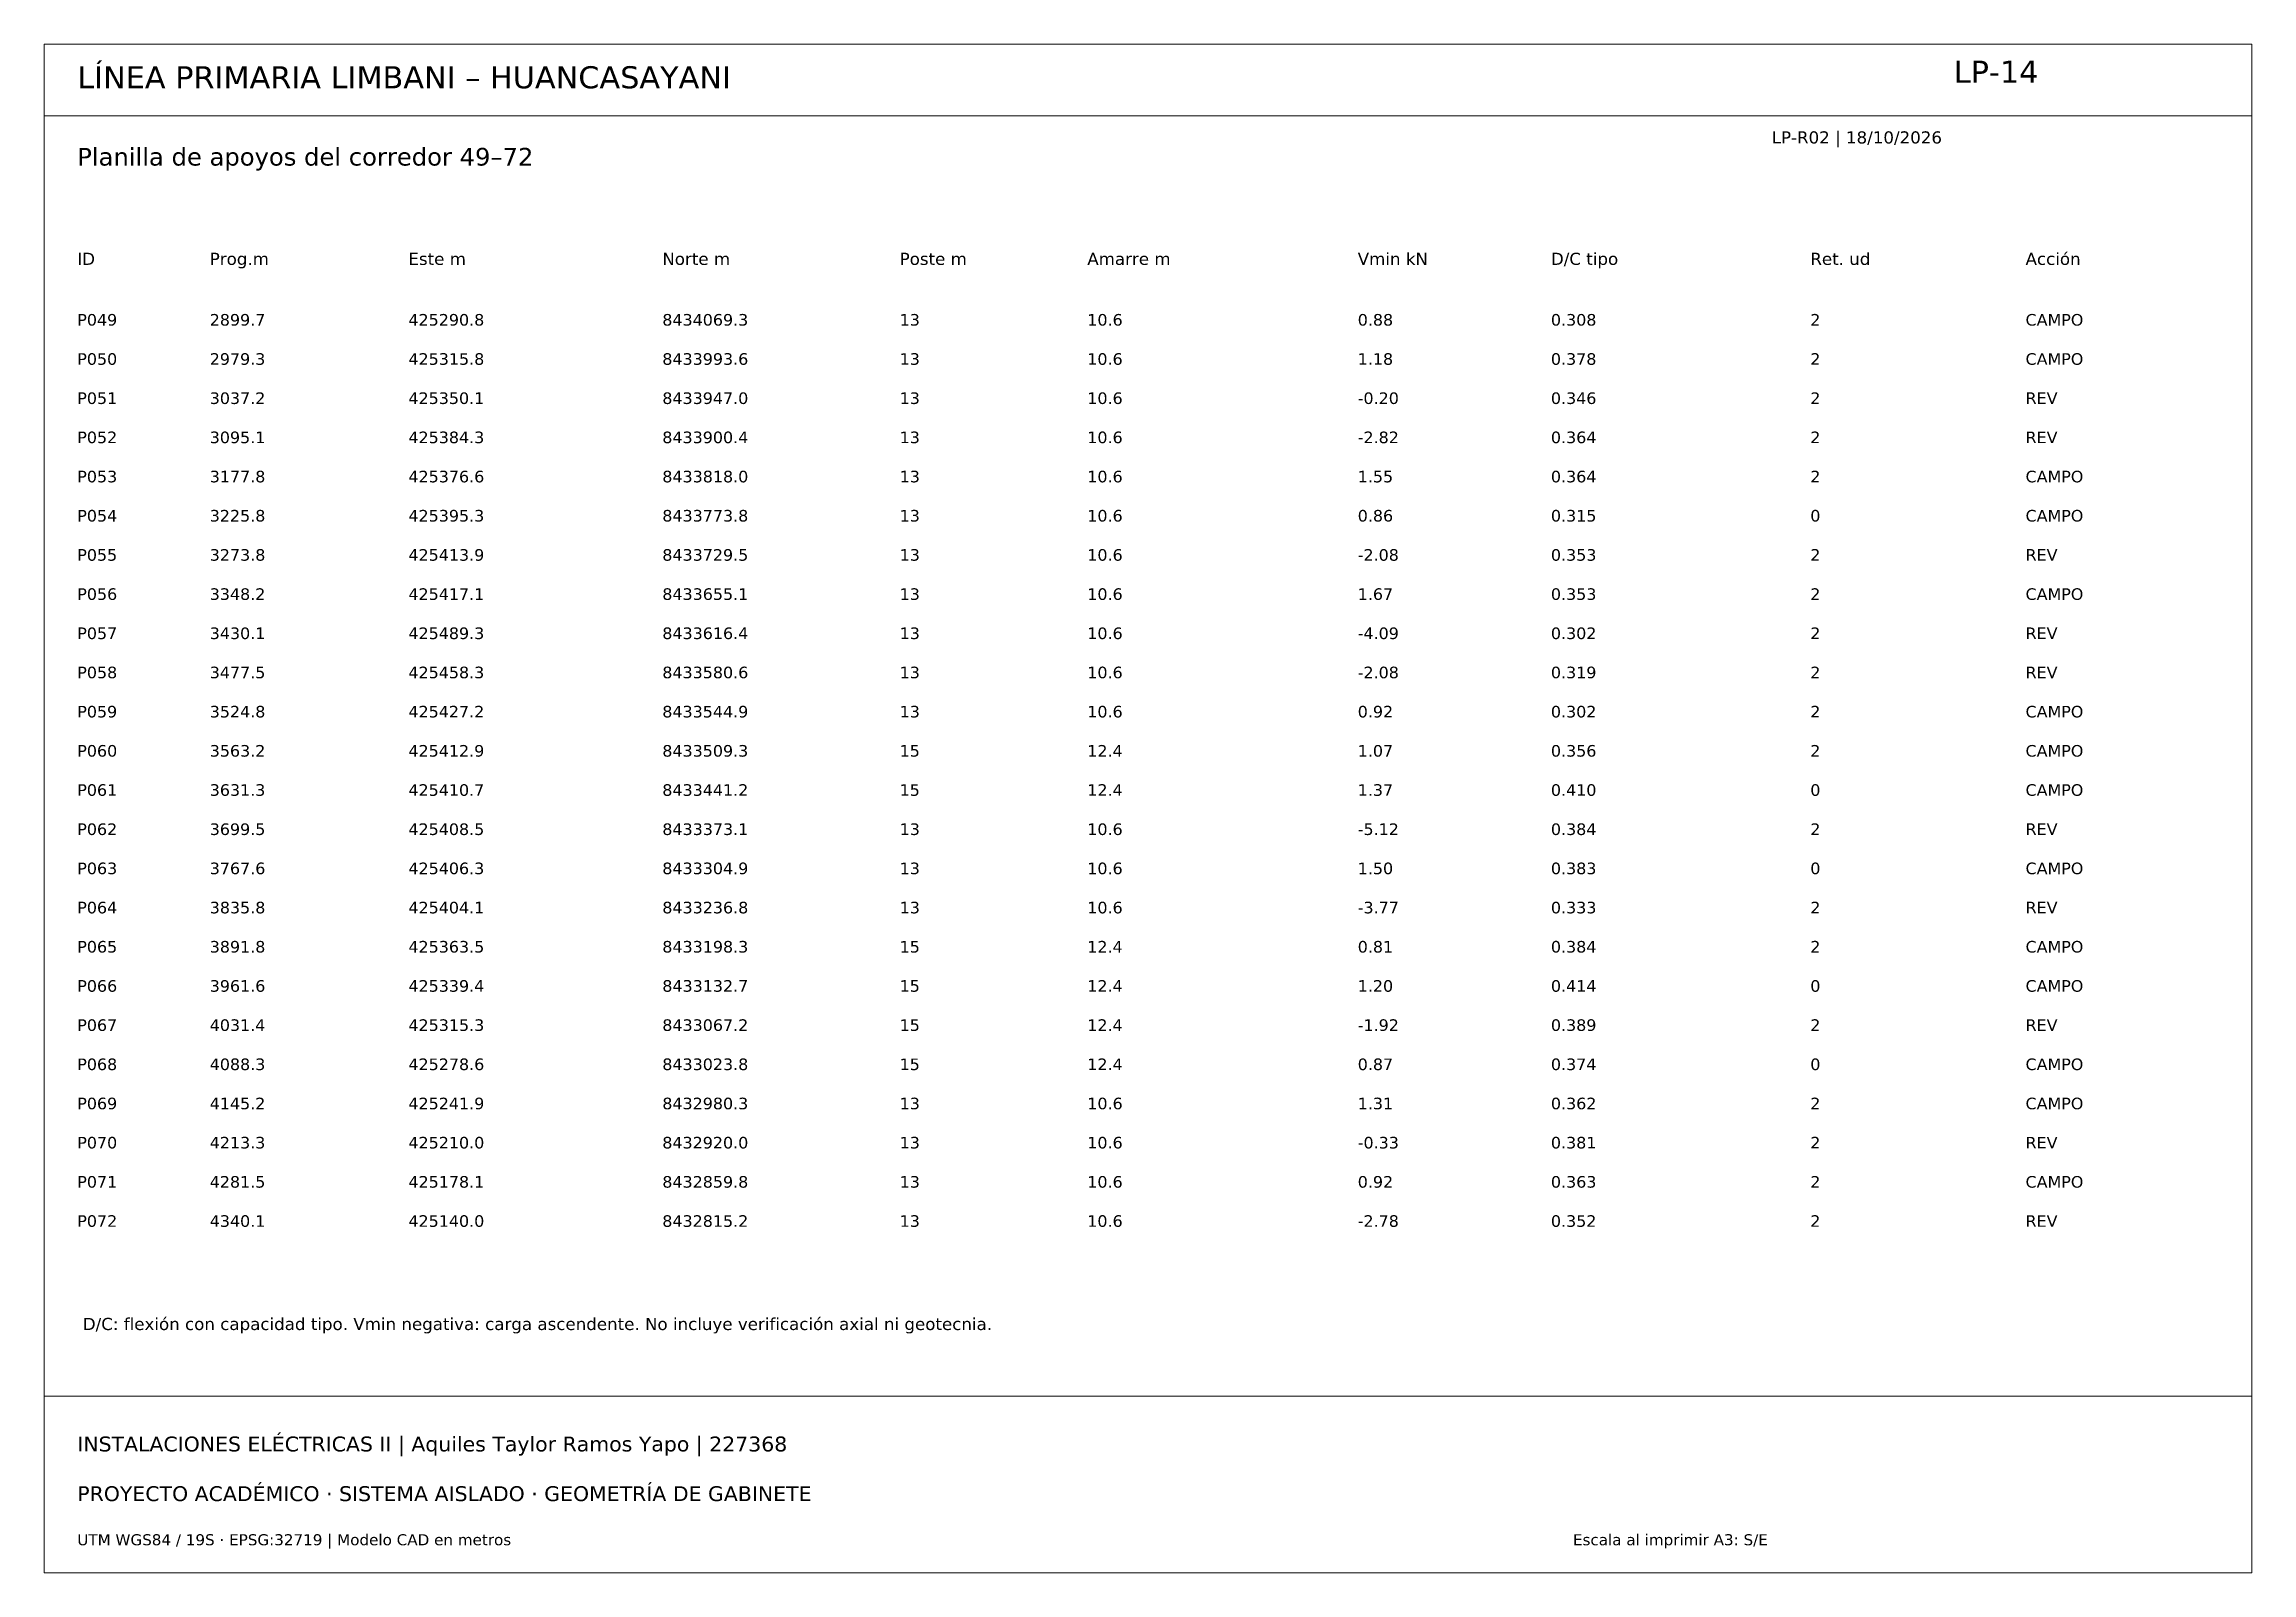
# Paper-space layout 'LP-14' of a CAD drawing. Header units: metres, sheet in millimetres. Extents: x 10 to 410, y 10 to 287.
import ezdxf

# ---------------------------------------------------------------- set-up
doc = ezdxf.new("R2010")
doc.units = ezdxf.units.M
for name, color, linetype, lineweight, true_color in [('ALERTA', 7, 'Continuous', 13, 0xc56b20), ('MARCO', 7, 'Continuous', 13, 0x163b55), ('TEXTO', 7, 'Continuous', 13, 0x163b55)]:
    doc.layers.add(name, color=color, linetype=linetype, lineweight=lineweight, true_color=true_color)
doc.styles.add('LP-TEXTO', font='DejaVuSans.ttf')

psp = doc.layouts.new('LP-14')

# ---------------------------------------------------------------- linework, layer by layer
at = {"layer": 'MARCO'}
psp.add_lwpolyline([(10, 10), (410, 10), (410, 287), (10, 287)], close=True, dxfattribs=at)
for points in [[(10, 274), (410, 274)], [(10, 42), (410, 42)]]:
    psp.add_lwpolyline(points, dxfattribs=at)

# ---------------------------------------------------------------- texts
at = {"layer": 'ALERTA', "style": 'LP-TEXTO'}
for s, height, p in [('P051', 2.1, (16, 221.8)), ('3037.2', 2.1, (40, 221.8)), ('425350.1', 2.1, (76, 221.8)), ('8433947.0', 2.1, (122, 221.8)), ('13', 2.1, (165, 221.8)), ('10.6', 2.1, (199, 221.8)), ('-0.20', 2.1, (248, 221.8)), ('0.346', 2.1, (283, 221.8)), ('2', 2.1, (330, 221.8)), ('REV', 2.1, (369, 221.8)), ('P052', 2.1, (16, 214.7)), ('3095.1', 2.1, (40, 214.7)), ('425384.3', 2.1, (76, 214.7)), ('8433900.4', 2.1, (122, 214.7)), ('13', 2.1, (165, 214.7)), ('10.6', 2.1, (199, 214.7)), ('-2.82', 2.1, (248, 214.7)), ('0.364', 2.1, (283, 214.7)), ('2', 2.1, (330, 214.7)), ('REV', 2.1, (369, 214.7)), ('P055', 2.1, (16, 193.4)), ('3273.8', 2.1, (40, 193.4)), ('425413.9', 2.1, (76, 193.4)), ('8433729.5', 2.1, (122, 193.4)), ('13', 2.1, (165, 193.4)), ('10.6', 2.1, (199, 193.4)), ('-2.08', 2.1, (248, 193.4)), ('0.353', 2.1, (283, 193.4)), ('2', 2.1, (330, 193.4)), ('REV', 2.1, (369, 193.4)), ('P057', 2.1, (16, 179.2)), ('3430.1', 2.1, (40, 179.2)), ('425489.3', 2.1, (76, 179.2)), ('8433616.4', 2.1, (122, 179.2)), ('13', 2.1, (165, 179.2)), ('10.6', 2.1, (199, 179.2)), ('-4.09', 2.1, (248, 179.2)), ('0.302', 2.1, (283, 179.2)), ('2', 2.1, (330, 179.2)), ('REV', 2.1, (369, 179.2)), ('P058', 2.1, (16, 172.1)), ('3477.5', 2.1, (40, 172.1)), ('425458.3', 2.1, (76, 172.1)), ('8433580.6', 2.1, (122, 172.1)), ('13', 2.1, (165, 172.1)), ('10.6', 2.1, (199, 172.1)), ('-2.08', 2.1, (248, 172.1)), ('0.319', 2.1, (283, 172.1)), ('2', 2.1, (330, 172.1)), ('REV', 2.1, (369, 172.1)), ('P062', 2.1, (16, 143.7)), ('3699.5', 2.1, (40, 143.7)), ('425408.5', 2.1, (76, 143.7)), ('8433373.1', 2.1, (122, 143.7)), ('13', 2.1, (165, 143.7)), ('10.6', 2.1, (199, 143.7)), ('-5.12', 2.1, (248, 143.7)), ('0.384', 2.1, (283, 143.7)), ('2', 2.1, (330, 143.7)), ('REV', 2.1, (369, 143.7)), ('P064', 2.1, (16, 129.5)), ('3835.8', 2.1, (40, 129.5)), ('425404.1', 2.1, (76, 129.5)), ('8433236.8', 2.1, (122, 129.5)), ('13', 2.1, (165, 129.5)), ('10.6', 2.1, (199, 129.5)), ('-3.77', 2.1, (248, 129.5)), ('0.333', 2.1, (283, 129.5)), ('2', 2.1, (330, 129.5)), ('REV', 2.1, (369, 129.5)), ('P067', 2.1, (16, 108.2)), ('4031.4', 2.1, (40, 108.2)), ('425315.3', 2.1, (76, 108.2)), ('8433067.2', 2.1, (122, 108.2)), ('15', 2.1, (165, 108.2)), ('12.4', 2.1, (199, 108.2)), ('-1.92', 2.1, (248, 108.2)), ('0.389', 2.1, (283, 108.2)), ('2', 2.1, (330, 108.2)), ('REV', 2.1, (369, 108.2)), ('P070', 2.1, (16, 86.9)), ('4213.3', 2.1, (40, 86.9)), ('425210.0', 2.1, (76, 86.9)), ('8432920.0', 2.1, (122, 86.9)), ('13', 2.1, (165, 86.9)), ('10.6', 2.1, (199, 86.9)), ('-0.33', 2.1, (248, 86.9)), ('0.381', 2.1, (283, 86.9)), ('2', 2.1, (330, 86.9)), ('REV', 2.1, (369, 86.9)), ('P072', 2.1, (16, 72.7)), ('4340.1', 2.1, (40, 72.7)), ('425140.0', 2.1, (76, 72.7)), ('8432815.2', 2.1, (122, 72.7)), ('13', 2.1, (165, 72.7)), ('10.6', 2.1, (199, 72.7)), ('-2.78', 2.1, (248, 72.7)), ('0.352', 2.1, (283, 72.7)), ('2', 2.1, (330, 72.7)), ('REV', 2.1, (369, 72.7)), ('PROYECTO ACADÉMICO · SISTEMA AISLADO · GEOMETRÍA DE GABINETE', 2.7, (16, 23))]:
    psp.add_text(s, height=height, dxfattribs=at).set_placement(p)
at = {"layer": 'TEXTO', "style": 'LP-TEXTO'}
for s, height, p in [('LÍNEA PRIMARIA LIMBANI – HUANCASAYANI', 4, (16, 279)), ('LP-14', 4, (356, 280)), ('Planilla de apoyos del corredor 49–72', 3.2, (16, 265)), ('LP-R02 | 18/10/2026', 2.2, (323, 269)), ('ID', 2.2, (16, 247)), ('Prog.m', 2.2, (40, 247)), ('Este m', 2.2, (76, 247)), ('Norte m', 2.2, (122, 247)), ('Poste m', 2.2, (165, 247)), ('Amarre m', 2.2, (199, 247)), ('Vmin kN', 2.2, (248, 247)), ('D/C tipo', 2.2, (283, 247)), ('Ret. ud', 2.2, (330, 247)), ('Acción', 2.2, (369, 247)), ('P049', 2.1, (16, 236)), ('2899.7', 2.1, (40, 236)), ('425290.8', 2.1, (76, 236)), ('8434069.3', 2.1, (122, 236)), ('13', 2.1, (165, 236)), ('10.6', 2.1, (199, 236)), ('0.88', 2.1, (248, 236)), ('0.308', 2.1, (283, 236)), ('2', 2.1, (330, 236)), ('CAMPO', 2.1, (369, 236)), ('P050', 2.1, (16, 228.9)), ('2979.3', 2.1, (40, 228.9)), ('425315.8', 2.1, (76, 228.9)), ('8433993.6', 2.1, (122, 228.9)), ('13', 2.1, (165, 228.9)), ('10.6', 2.1, (199, 228.9)), ('1.18', 2.1, (248, 228.9)), ('0.378', 2.1, (283, 228.9)), ('2', 2.1, (330, 228.9)), ('CAMPO', 2.1, (369, 228.9)), ('P053', 2.1, (16, 207.6)), ('3177.8', 2.1, (40, 207.6)), ('425376.6', 2.1, (76, 207.6)), ('8433818.0', 2.1, (122, 207.6)), ('13', 2.1, (165, 207.6)), ('10.6', 2.1, (199, 207.6)), ('1.55', 2.1, (248, 207.6)), ('0.364', 2.1, (283, 207.6)), ('2', 2.1, (330, 207.6)), ('CAMPO', 2.1, (369, 207.6)), ('P054', 2.1, (16, 200.5)), ('3225.8', 2.1, (40, 200.5)), ('425395.3', 2.1, (76, 200.5)), ('8433773.8', 2.1, (122, 200.5)), ('13', 2.1, (165, 200.5)), ('10.6', 2.1, (199, 200.5)), ('0.86', 2.1, (248, 200.5)), ('0.315', 2.1, (283, 200.5)), ('0', 2.1, (330, 200.5)), ('CAMPO', 2.1, (369, 200.5)), ('P056', 2.1, (16, 186.3)), ('3348.2', 2.1, (40, 186.3)), ('425417.1', 2.1, (76, 186.3)), ('8433655.1', 2.1, (122, 186.3)), ('13', 2.1, (165, 186.3)), ('10.6', 2.1, (199, 186.3)), ('1.67', 2.1, (248, 186.3)), ('0.353', 2.1, (283, 186.3)), ('2', 2.1, (330, 186.3)), ('CAMPO', 2.1, (369, 186.3)), ('P059', 2.1, (16, 165)), ('3524.8', 2.1, (40, 165)), ('425427.2', 2.1, (76, 165)), ('8433544.9', 2.1, (122, 165)), ('13', 2.1, (165, 165)), ('10.6', 2.1, (199, 165)), ('0.92', 2.1, (248, 165)), ('0.302', 2.1, (283, 165)), ('2', 2.1, (330, 165)), ('CAMPO', 2.1, (369, 165)), ('P060', 2.1, (16, 157.9)), ('3563.2', 2.1, (40, 157.9)), ('425412.9', 2.1, (76, 157.9)), ('8433509.3', 2.1, (122, 157.9)), ('15', 2.1, (165, 157.9)), ('12.4', 2.1, (199, 157.9)), ('1.07', 2.1, (248, 157.9)), ('0.356', 2.1, (283, 157.9)), ('2', 2.1, (330, 157.9)), ('CAMPO', 2.1, (369, 157.9)), ('P061', 2.1, (16, 150.8)), ('3631.3', 2.1, (40, 150.8)), ('425410.7', 2.1, (76, 150.8)), ('8433441.2', 2.1, (122, 150.8)), ('15', 2.1, (165, 150.8)), ('12.4', 2.1, (199, 150.8)), ('1.37', 2.1, (248, 150.8)), ('0.410', 2.1, (283, 150.8)), ('0', 2.1, (330, 150.8)), ('CAMPO', 2.1, (369, 150.8)), ('P063', 2.1, (16, 136.6)), ('3767.6', 2.1, (40, 136.6)), ('425406.3', 2.1, (76, 136.6)), ('8433304.9', 2.1, (122, 136.6)), ('13', 2.1, (165, 136.6)), ('10.6', 2.1, (199, 136.6)), ('1.50', 2.1, (248, 136.6)), ('0.383', 2.1, (283, 136.6)), ('0', 2.1, (330, 136.6)), ('CAMPO', 2.1, (369, 136.6)), ('P065', 2.1, (16, 122.4)), ('3891.8', 2.1, (40, 122.4)), ('425363.5', 2.1, (76, 122.4)), ('8433198.3', 2.1, (122, 122.4)), ('15', 2.1, (165, 122.4)), ('12.4', 2.1, (199, 122.4)), ('0.81', 2.1, (248, 122.4)), ('0.384', 2.1, (283, 122.4)), ('2', 2.1, (330, 122.4)), ('CAMPO', 2.1, (369, 122.4)), ('P066', 2.1, (16, 115.3)), ('3961.6', 2.1, (40, 115.3)), ('425339.4', 2.1, (76, 115.3)), ('8433132.7', 2.1, (122, 115.3)), ('15', 2.1, (165, 115.3)), ('12.4', 2.1, (199, 115.3)), ('1.20', 2.1, (248, 115.3)), ('0.414', 2.1, (283, 115.3)), ('0', 2.1, (330, 115.3)), ('CAMPO', 2.1, (369, 115.3)), ('P068', 2.1, (16, 101.1)), ('4088.3', 2.1, (40, 101.1)), ('425278.6', 2.1, (76, 101.1)), ('8433023.8', 2.1, (122, 101.1)), ('15', 2.1, (165, 101.1)), ('12.4', 2.1, (199, 101.1)), ('0.87', 2.1, (248, 101.1)), ('0.374', 2.1, (283, 101.1)), ('0', 2.1, (330, 101.1)), ('CAMPO', 2.1, (369, 101.1)), ('P069', 2.1, (16, 94)), ('4145.2', 2.1, (40, 94)), ('425241.9', 2.1, (76, 94)), ('8432980.3', 2.1, (122, 94)), ('13', 2.1, (165, 94)), ('10.6', 2.1, (199, 94)), ('1.31', 2.1, (248, 94)), ('0.362', 2.1, (283, 94)), ('2', 2.1, (330, 94)), ('CAMPO', 2.1, (369, 94)), ('P071', 2.1, (16, 79.8)), ('4281.5', 2.1, (40, 79.8)), ('425178.1', 2.1, (76, 79.8)), ('8432859.8', 2.1, (122, 79.8)), ('13', 2.1, (165, 79.8)), ('10.6', 2.1, (199, 79.8)), ('0.92', 2.1, (248, 79.8)), ('0.363', 2.1, (283, 79.8)), ('2', 2.1, (330, 79.8)), ('CAMPO', 2.1, (369, 79.8)), ('D/C: flexión con capacidad tipo. Vmin negativa: carga ascendente. No incluye verificación axial ni geotecnia.', 2.2, (17, 54)), ('INSTALACIONES ELÉCTRICAS II | Aquiles Taylor Ramos Yapo | 227368', 2.7, (16, 32)), ('UTM WGS84 / 19S · EPSG:32719 | Modelo CAD en metros', 2, (16, 15)), ('Escala al imprimir A3: S/E', 2, (287, 15))]:
    psp.add_text(s, height=height, dxfattribs=at).set_placement(p)

doc.saveas('drawing.dxf')
